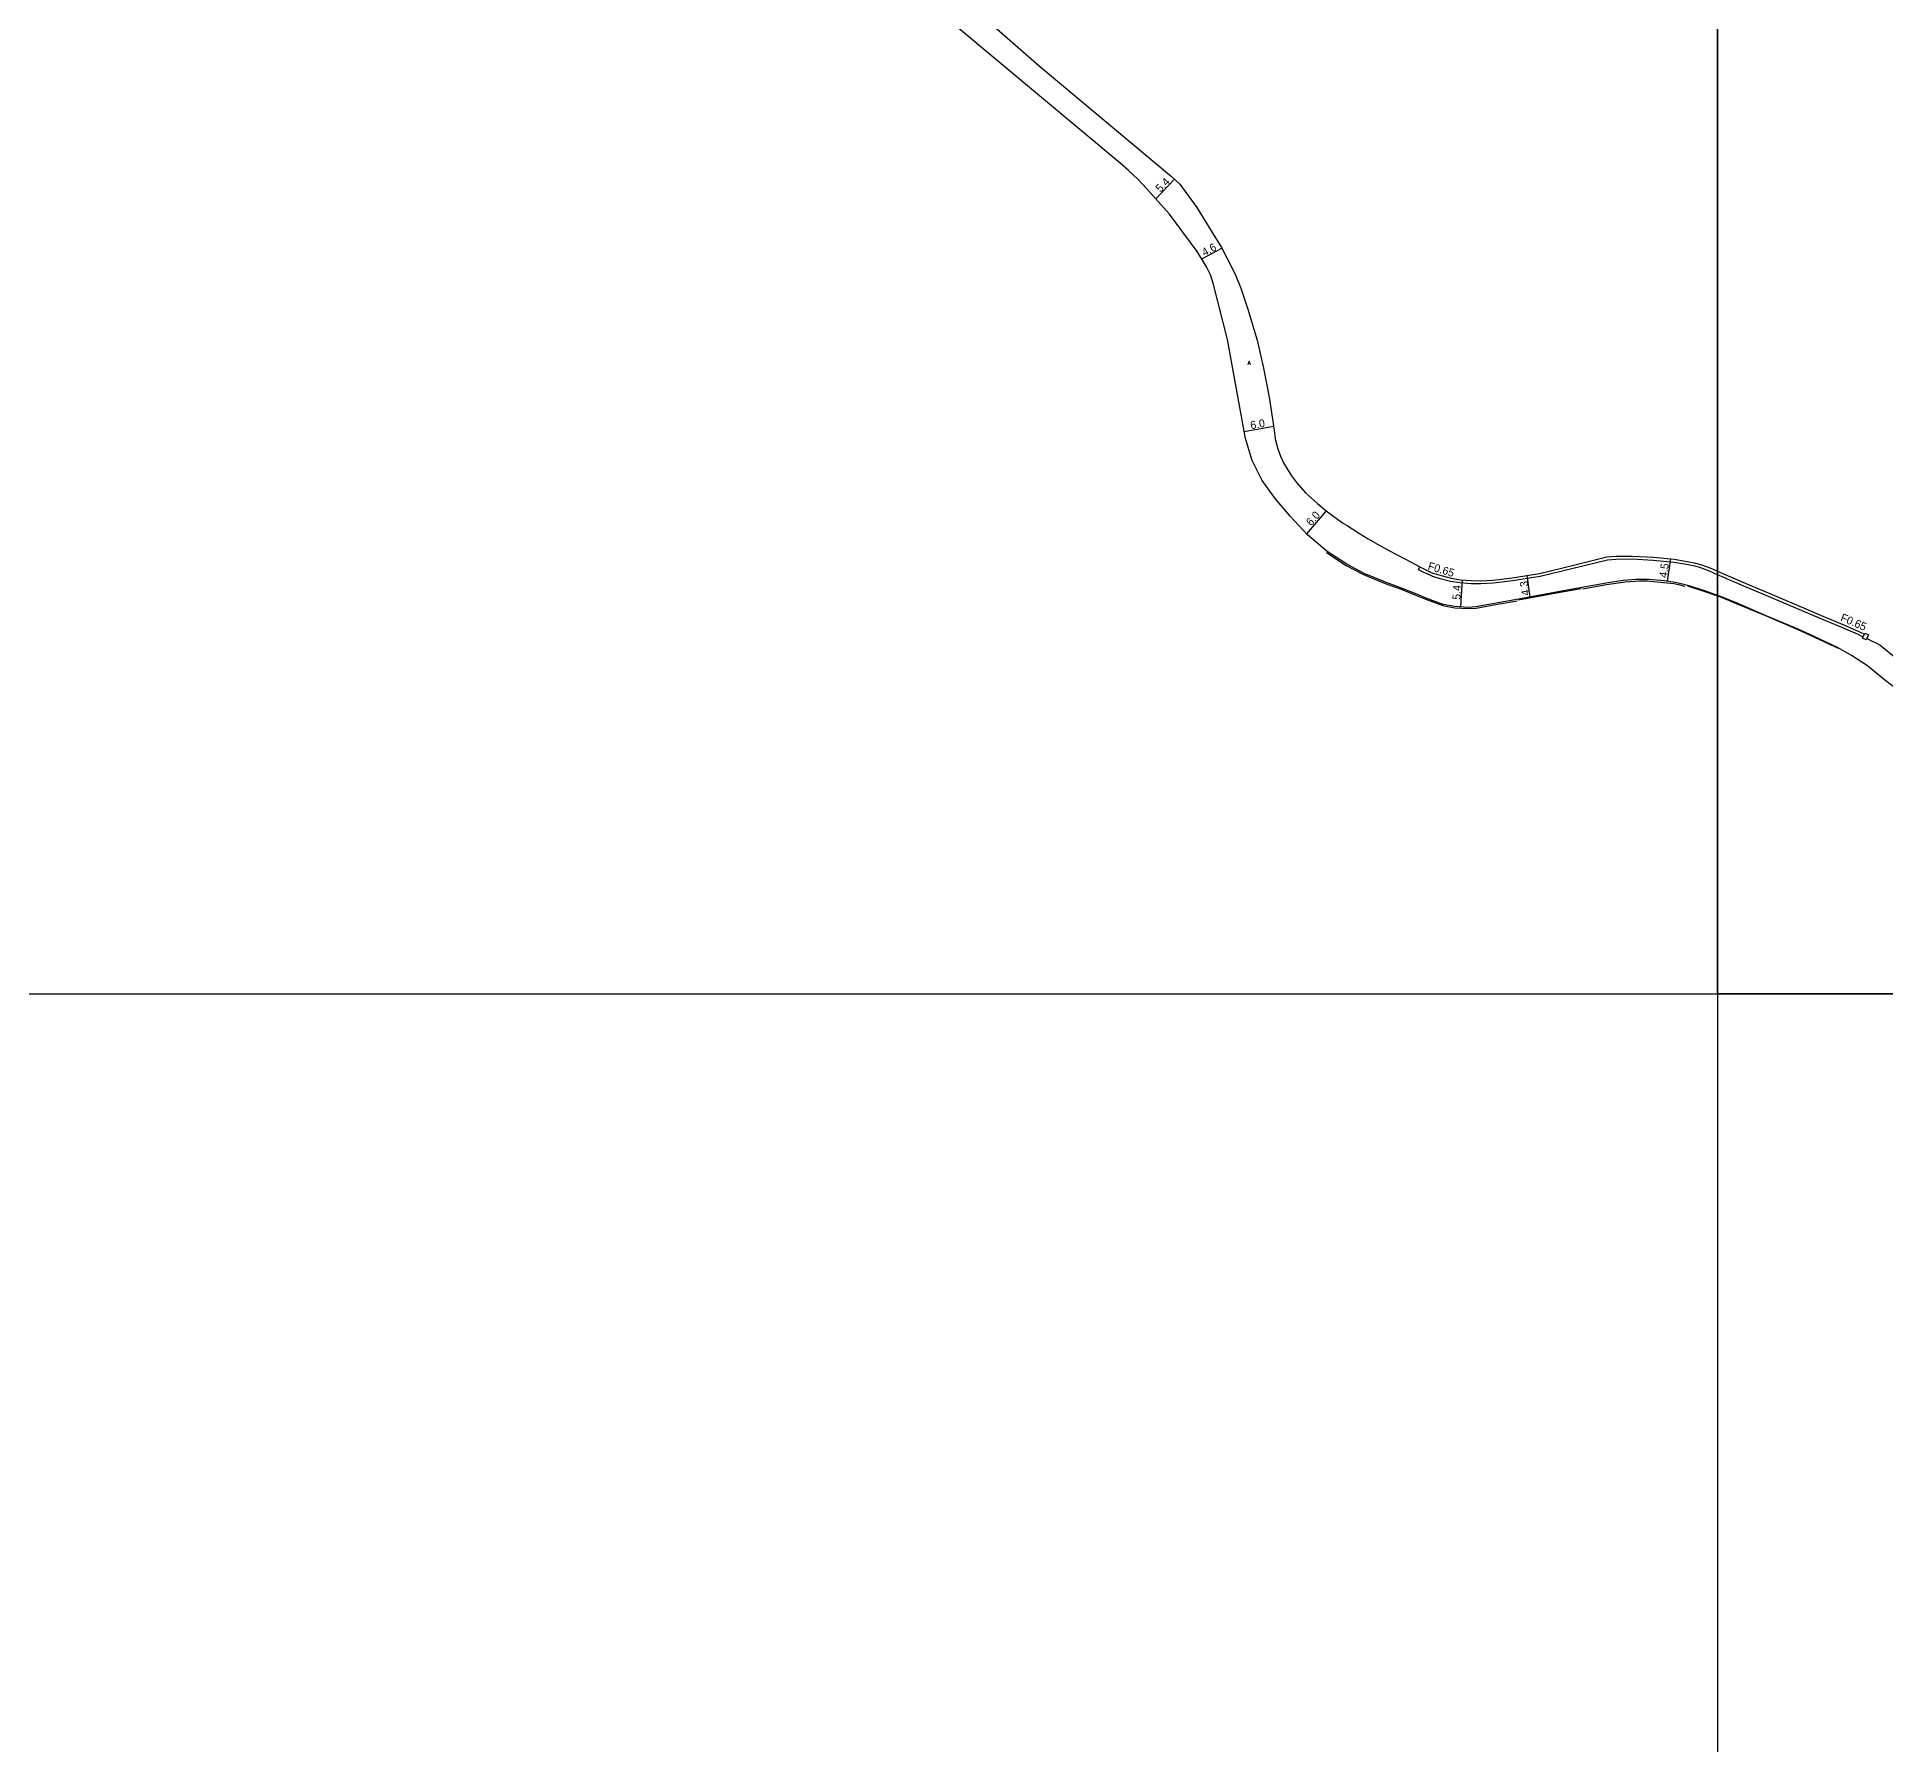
# Model space of a CAD drawing. Header units: metres. Extents: x -24000 to -20000, y -93000 to -89999.
# Drawn here: x -21136.1 to -20766.5, y -90750 to -90408.7 of the extents above; entities that cross this region are included whole.
import ezdxf

# ---------------------------------------------------------------- set-up
doc = ezdxf.new("R2010")
doc.units = ezdxf.units.M
doc.header["$LTSCALE"] = 2.5
for name, color, linetype in [('側溝・桝', 7, 'Continuous'), ('図郭', 7, 'Continuous'), ('幅員', 7, 'Continuous'), ('歩道・分離帯・安全施設', 7, 'Continuous'), ('舗装', 7, 'Continuous'), ('道路', 7, 'Continuous')]:
    doc.layers.add(name, color=color, linetype=linetype)
doc.styles.get("Standard").update_dxf_attribs({"font": ''})
doc.styles.add('YOKO_DECO', font='txt.shx', dxfattribs={"bigfont": 'extfont.shx'})
doc.styles.get('Standard').set_extended_font_data('@MS PGothic')

msp = doc.modelspace()

# ---------------------------------------------------------------- linework, layer by layer
at = {"layer": '側溝・桝'}
for points in [[(-20800, -90516.19), (-20801.6, -90515.47), (-20803.57, -90514.77), (-20804.86, -90514.43), (-20806.23, -90514.15), (-20808.76, -90513.72), (-20812.85, -90513.33), (-20817.07, -90513.1), (-20820.34, -90513.13), (-20822.03, -90513.27), (-20831.09, -90515.48), (-20835.5, -90516.58), (-20841.01, -90517.43), (-20843.16, -90517.71), (-20844.85, -90517.89), (-20847.36, -90518.05), (-20849.29, -90518.02), (-20851.48, -90517.85), (-20853.38, -90517.52), (-20855.47, -90516.99), (-20856.92, -90516.53), (-20857.49, -90516.31), (-20858.9, -90515.69), (-20859.84, -90515.22), (-20859.55, -90514.65)], [(-20770.9, -90528.67), (-20772.03, -90528.1), (-20774.85, -90526.87), (-20779.17, -90525.05), (-20784.94, -90522.6), (-20791.09, -90520), (-20794.74, -90518.46), (-20799.19, -90516.56), (-20800, -90516.19)]]:
    msp.add_lwpolyline(points, dxfattribs=at)
msp.add_lwpolyline([(-20770.99, -90528.86), (-20770.53, -90527.89), (-20769.79, -90528.24), (-20770.26, -90529.21)], close=True, dxfattribs=at)
at = {"layer": '図郭'}
for points in [[(-21600, -90600), (-20800, -90600), (-20800, -90000), (-21600, -90000)], [(-20800, -90600), (-20000, -90600), (-20000, -90000), (-20800, -90000)], [(-20800, -91200), (-20000, -91200), (-20000, -90600), (-20800, -90600)]]:
    msp.add_lwpolyline(points, close=True, dxfattribs=at)
at = {"layer": '幅員'}
for points in [[(-20912.36, -90441.02), (-20908.61, -90437.11)], [(-20903.17, -90453.04), (-20899.13, -90450.92)], [(-20888.8, -90486.53), (-20894.69, -90487.6)], [(-20878.28, -90503.43), (-20882.21, -90508)], [(-20809.43, -90513.01), (-20810.1, -90517.51)], [(-20851.1, -90517.24), (-20851.4, -90522.64)], [(-20837.45, -90520.63), (-20838.11, -90516.34)]]:
    msp.add_lwpolyline(points, dxfattribs=at)
at = {"layer": '歩道・分離帯・安全施設'}
for points in [[(-20878.21, -90511.77), (-20874.26, -90514.33), (-20870.79, -90516.17), (-20866.51, -90517.94), (-20863.28, -90519.1), (-20860.22, -90520.35), (-20858.23, -90521.15), (-20854.94, -90522.37), (-20852.56, -90522.83), (-20849.79, -90522.98), (-20848.3, -90522.88), (-20844, -90522.1), (-20840.1, -90521.39)], [(-20826.94, -90519.01), (-20822.23, -90518.17), (-20818.49, -90517.64), (-20815.64, -90517.42), (-20814.08, -90517.4), (-20808.76, -90517.93), (-20807.8, -90518.13), (-20806.58, -90518.5)], [(-20806.01, -90518.44), (-20802.56, -90519.52), (-20800, -90520.44)], [(-20839.79, -90521.22), (-20830.76, -90519.56), (-20827.25, -90518.95)], [(-20800, -90520.44), (-20799.43, -90520.64), (-20796.26, -90521.92), (-20790.29, -90524.43), (-20783.94, -90527.15), (-20780.62, -90528.7), (-20775.91, -90530.9)]]:
    msp.add_lwpolyline(points, dxfattribs=at)
at = {"layer": '道路'}
for points in [[(-20949.89, -90402.07), (-20935.7, -90414.43), (-20909.19, -90436.55), (-20907.57, -90438.11), (-20904.17, -90442.77), (-20901.07, -90447.76), (-20899.22, -90450.75), (-20897.06, -90454.87), (-20896.37, -90456.41), (-20895.33, -90458.89), (-20893.97, -90463.09), (-20892.1, -90469.29), (-20890.8, -90474.92), (-20889.68, -90480.71), (-20888.69, -90487.27), (-20888.5, -90489), (-20887.96, -90491.05), (-20887.42, -90492.46), (-20886.8, -90493.8), (-20886.19, -90494.8), (-20885.23, -90496.39), (-20884.21, -90497.78), (-20882.43, -90499.79), (-20880.01, -90501.93), (-20878.28, -90503.43), (-20875.01, -90505.79), (-20874.1, -90506.36), (-20871.61, -90507.93), (-20869.87, -90509.03), (-20868.16, -90510.02), (-20864.61, -90511.96), (-20862.3, -90513.15), (-20859.55, -90514.65), (-20858.63, -90515.11), (-20857.25, -90515.72), (-20856.71, -90515.92), (-20855.3, -90516.38), (-20853.25, -90516.9), (-20851.4, -90517.21), (-20849.26, -90517.38), (-20847.37, -90517.41), (-20844.9, -90517.26), (-20843.24, -90517.08), (-20841.1, -90516.79), (-20835.62, -90515.96), (-20831.24, -90514.86), (-20822.13, -90512.64), (-20820.37, -90512.49), (-20817.05, -90512.46), (-20812.8, -90512.69), (-20808.68, -90513.09), (-20806.09, -90513.52), (-20804.71, -90513.81), (-20803.4, -90514.15), (-20801.36, -90514.87), (-20800, -90515.49)], [(-20800, -90520.33), (-20802.52, -90519.43), (-20805.98, -90518.34), (-20808.39, -90517.76), (-20810.7, -90517.42), (-20813.66, -90517.13), (-20816.33, -90517.14), (-20818.85, -90517.38), (-20822.29, -90517.86), (-20830.79, -90519.41), (-20839.82, -90521.07), (-20848.33, -90522.63), (-20849.8, -90522.73), (-20852.53, -90522.58), (-20854.87, -90522.13), (-20858.14, -90520.92), (-20860.12, -90520.11), (-20863.19, -90518.87), (-20866.42, -90517.71), (-20870.68, -90515.94), (-20874.14, -90514.11), (-20878.07, -90511.56), (-20881.99, -90508.19), (-20885.49, -90504.52), (-20888.48, -90500.94), (-20891.1, -90497.34), (-20893.07, -90493.39), (-20894.44, -90488.97), (-20898.04, -90469.16), (-20900.85, -90457.88), (-20901.42, -90456.23), (-20902.2, -90454.63), (-20902.99, -90453.31), (-20904.1, -90451.6), (-20909.59, -90444.12), (-20914.11, -90439.06), (-20915.95, -90437.1), (-20917.79, -90435.35), (-20919.45, -90433.92), (-20952.16, -90406.64)], [(-20800, -90515.49), (-20798.93, -90515.97), (-20794.49, -90517.87), (-20790.84, -90519.41), (-20784.69, -90522.01), (-20778.92, -90524.46), (-20774.59, -90526.28), (-20771.76, -90527.52), (-20770.62, -90528.09), (-20770.53, -90527.89), (-20769.79, -90528.24), (-20770.12, -90528.93), (-20767.52, -90530.23), (-20764.26, -90532.89)], [(-20758.14, -90543.76), (-20766.92, -90536.94), (-20770.03, -90534.39), (-20773.2, -90532.33), (-20775.87, -90530.81), (-20778.29, -90529.68), (-20780.58, -90528.61), (-20783.9, -90527.06), (-20790.28, -90524.39), (-20796.22, -90521.82), (-20799.4, -90520.55), (-20800, -90520.33)]]:
    msp.add_lwpolyline(points, dxfattribs=at)

# ---------------------------------------------------------------- texts
at = {"layer": '側溝・桝'}
for rotation, p in [(343, (-20858.07, -90515.12)), (337, (-20775.57, -90525.36))]:
    msp.add_text('F0.65', height=1.6, rotation=rotation, dxfattribs=at).set_placement(p)
at = {"layer": '幅員'}
for s, rotation, p in [('5.4', 46, (-20911.42, -90439.85)), ('4.6', 28, (-20902.61, -90452.58)), ('6.0', 10, (-20893.29, -90487.12)), ('6.0', 49, (-20881.26, -90506.57)), ('4.5', 82, (-20810.13, -90516.89)), ('5.4', 87, (-20851.44, -90521.22)), ('4.3', 99, (-20837.56, -90520.22))]:
    msp.add_text(s, height=1.6, rotation=rotation, dxfattribs=at).set_placement(p)
at = {"layer": '舗装', "style": 'YOKO_DECO'}
msp.add_text('A', height=0.75, dxfattribs=at).set_placement((-20893.98, -90474.2, 550.86))

doc.saveas('drawing.dxf')
